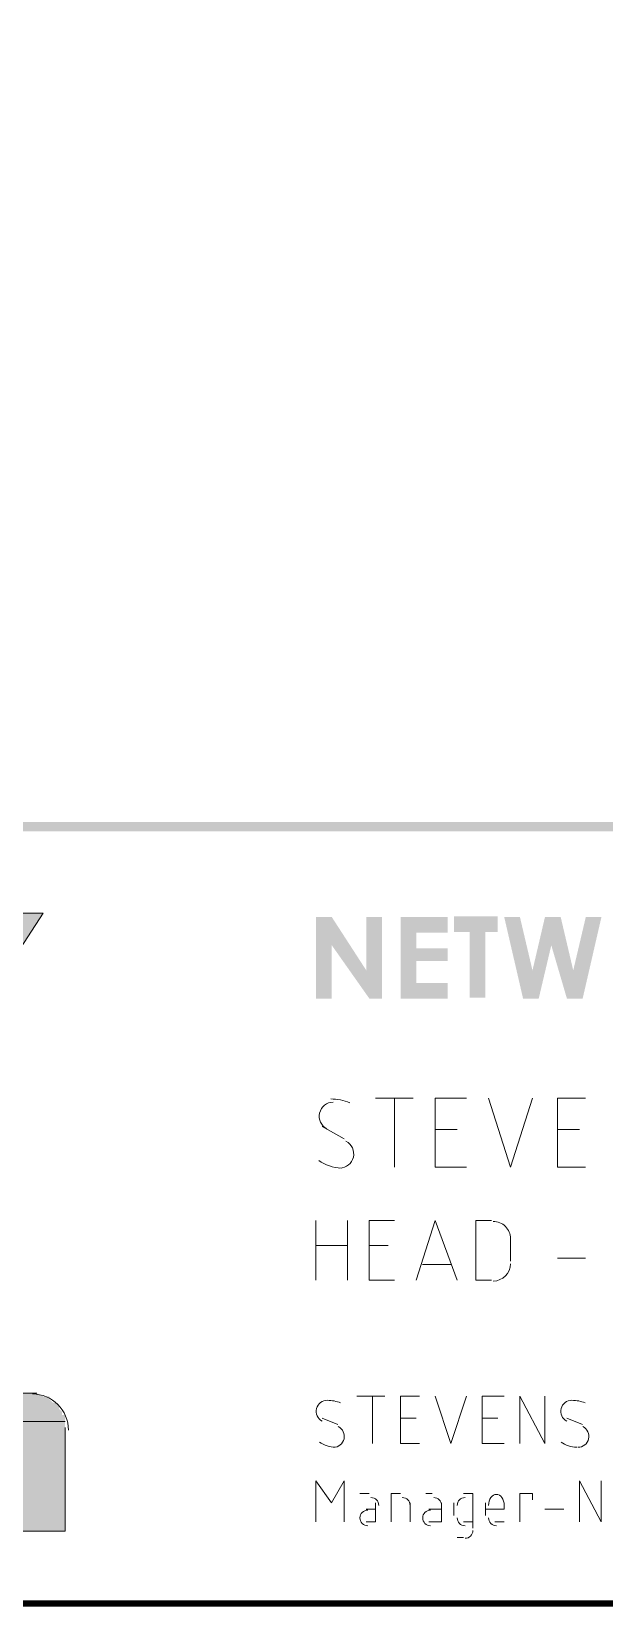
# Model space of a CAD drawing. Header units: millimetres. Extents: x 3.6 to 37.8, y 0.6 to 28.7.
# Drawn here: x 5.079 to 5.841, y 0.595 to 2.688 of the extents above; entities that cross this region are included whole.
import ezdxf

# ---------------------------------------------------------------- set-up
doc = ezdxf.new("R2010")
doc.units = ezdxf.units.MM
doc.layers.add('PDF_0', color=7, linetype='Continuous')
doc.layers.add('PDF_a1$logo$mngr$FRAME-TB', color=172, linetype='Continuous', true_color=0x0000dd)

msp = doc.modelspace()

# ---------------------------------------------------------------- hatches: boundary and pattern name
at = {"layer": 'PDF_0', "true_color": 0x808080, "transparency": 33554559}
for points in [[(5.4571, 1.5109), (5.478, 1.5109), (5.5239, 1.44), (5.5239, 1.5109), (5.5447, 1.5109), (5.5447, 1.4025), (5.528, 1.4025), (5.478, 1.4734), (5.478, 1.4025), (5.4571, 1.4025)], [(5.5697, 1.5109), (5.6323, 1.5109), (5.6323, 1.4901), (5.5906, 1.4901), (5.5906, 1.4692), (5.6323, 1.4692), (5.6323, 1.4526), (5.5906, 1.4526), (5.5906, 1.4234), (5.6323, 1.4234), (5.6323, 1.4025), (5.5697, 1.4025)], [(5.6405, 1.512), (5.6988, 1.512), (5.6988, 1.4912), (5.6822, 1.4912), (5.6822, 1.4036), (5.6613, 1.4036), (5.6613, 1.4912), (5.6405, 1.4912)], [(5.7073, 1.5109), (5.7282, 1.5109), (5.7449, 1.44), (5.7615, 1.5109), (5.7824, 1.5109), (5.7991, 1.44), (5.8158, 1.5109), (5.8366, 1.5109), (5.8116, 1.4025), (5.7907, 1.4025), (5.7699, 1.4734), (5.7532, 1.4025), (5.7324, 1.4025)]]:
    msp.add_hatch(color=8, dxfattribs=at).paths.add_polyline_path(points)

# ---------------------------------------------------------------- linework, layer by layer
at = {"layer": 'PDF_0', "lineweight": 0, "const_width": 0.00834}
msp.add_lwpolyline([(37.7648, 0.5988), (37.7648, 28.6993), (3.5681, 28.6993), (3.5681, 0.5988)], close=True, dxfattribs=at)
at = {"layer": 'PDF_0', "lineweight": 9}
for points in [[(5.5362, 1.2702), (5.5863, 1.2702)], [(5.5612, 1.1785), (5.5612, 1.2702)], [(5.6571, 1.1785), (5.6154, 1.1785), (5.6154, 1.2702), (5.6571, 1.2702)], [(5.6863, 1.2702), (5.7155, 1.1785), (5.7447, 1.2702)], [(5.8156, 1.1785), (5.7781, 1.1785), (5.7781, 1.2702), (5.8156, 1.2702)], [(5.4653, 1.2327), (5.4945, 1.216)], [(5.6446, 1.2285), (5.6154, 1.2285)], [(5.8073, 1.2285), (5.7781, 1.2285)], [(5.457, 1.0283), (5.457, 1.1076)], [(5.4987, 1.1076), (5.4987, 1.0283)], [(5.5612, 1.0283), (5.5279, 1.0283), (5.5279, 1.1076), (5.5612, 1.1076)], [(5.5904, 1.0283), (5.6154, 1.1076), (5.6446, 1.0283)], [(5.6905, 1.1076), (5.6696, 1.1076), (5.6696, 1.0283), (5.6905, 1.0283)], [(5.457, 1.0742), (5.4987, 1.0742)], [(5.5529, 1.0742), (5.5279, 1.0742)], [(5.7155, 1.0534), (5.7155, 1.0867)], [(5.6363, 1.0492), (5.5988, 1.0492)], [(5.7781, 1.0575), (5.8156, 1.0575)]]:
    msp.add_lwpolyline(points, dxfattribs=at)
for centre, radius, start, end in [((5.4801, 1.2461), 0.0188, 90.2417, 243.111), ((5.4759, 1.2003), 0.0688, 67.8955, 89.4837), ((5.4884, 1.1961), 0.0188, 270.2417, 63.111), ((5.4926, 1.2336), 0.0563, 235.4316, 267.6984), ((5.6927, 1.0835), 0.0229, 0, 90.0001), ((5.6927, 1.0501), 0.0229, 269.9999, 359.9999)]:
    msp.add_arc(centre, radius, start, end, dxfattribs=at)
at = {"layer": 'PDF_0', "transparency": 33554559}
for points in [[(3.5681, 1.6371), (3.5681, 1.6246), (37.7648, 1.6371)], [(3.5681, 1.6246), (37.7648, 1.6371), (37.7648, 1.6246)]]:
    msp.add_solid(points, dxfattribs=at)
at = {"layer": 'PDF_a1$logo$mngr$FRAME-TB', "color": 5, "lineweight": 13}
msp.add_lwpolyline([(4.6397, 0.9574), (4.8357, 0.9574), (4.8774, 1.1826), (5.0942, 1.5162), (4.8857, 1.5162), (4.8107, 1.3828), (4.7565, 1.5162), (4.5563, 1.5162), (4.6856, 1.2076)], close=True, dxfattribs=at)
at = {"layer": 'PDF_a1$logo$mngr$FRAME-TB', "lineweight": 0}
for points in [[(5.0859, 0.8782), (3.714, 0.8782), (5.0859, 0.8782)], [(5.1234, 0.8407), (3.6765, 0.8407), (5.1234, 0.8407)]]:
    msp.add_lwpolyline(points, dxfattribs=at)
at = {"layer": 'PDF_a1$logo$mngr$FRAME-TB', "color": 7, "lineweight": 9}
for points in [[(5.4898, 0.8652, 0.094476), (5.4722, 0.8687, 0.787414), (5.4651, 0.8411)], [(5.815, 0.8652, 0.094476), (5.7974, 0.8687, 0.787414), (5.7904, 0.8411)]]:
    msp.add_lwpolyline(points, format="xyb", dxfattribs=at)
for points in [[(5.5112, 0.8741), (5.5487, 0.8741)], [(5.532, 0.8115), (5.532, 0.8741)], [(5.5946, 0.8115), (5.5696, 0.8115), (5.5696, 0.8741), (5.5946, 0.8741)], [(5.6154, 0.8741), (5.6363, 0.8115), (5.6571, 0.8741)], [(5.7072, 0.8115), (5.678, 0.8115), (5.678, 0.8741), (5.7072, 0.8741)], [(5.728, 0.8115), (5.728, 0.8741), (5.7614, 0.8115), (5.7614, 0.8741)], [(5.4653, 0.8449), (5.4862, 0.8365)], [(5.5904, 0.8449), (5.5696, 0.8449)], [(5.6988, 0.8449), (5.678, 0.8449)], [(5.7906, 0.8449), (5.8114, 0.8365)], [(5.457, 0.7073), (5.457, 0.7615), (5.4778, 0.7323), (5.4945, 0.7615), (5.4945, 0.7073)], [(5.8073, 0.7073), (5.8073, 0.7615), (5.8364, 0.7073), (5.8364, 0.7615)], [(5.5154, 0.7448), (5.5279, 0.7448)], [(5.5571, 0.7073), (5.5571, 0.7448), (5.5696, 0.7448)], [(5.6029, 0.7448), (5.6113, 0.7448)], [(5.6655, 0.6989), (5.6655, 0.7448), (5.653, 0.7448)], [(5.728, 0.7073), (5.728, 0.7448), (5.7447, 0.7448), (5.7447, 0.7364)], [(5.5362, 0.7323), (5.5362, 0.7073), (5.5237, 0.7073)], [(5.5237, 0.7239), (5.5362, 0.7239)], [(5.5821, 0.7323), (5.5821, 0.7073)], [(5.6238, 0.7323), (5.6238, 0.7073), (5.6071, 0.7073)], [(5.6071, 0.7239), (5.6238, 0.7239)], [(5.6405, 0.7323), (5.6405, 0.7156)], [(5.6822, 0.7156), (5.6822, 0.7323)], [(5.7072, 0.7323), (5.7072, 0.7239), (5.6822, 0.7239)], [(5.7614, 0.7239), (5.7864, 0.7239)], [(5.653, 0.7073), (5.6655, 0.7073)], [(5.7072, 0.7073), (5.6947, 0.7073)], [(5.6446, 0.6864), (5.653, 0.6864)]]:
    msp.add_lwpolyline(points, dxfattribs=at)
at = {"layer": 'PDF_a1$logo$mngr$FRAME-TB', "lineweight": 9}
msp.add_lwpolyline([(5.1234, 0.8324), (5.1234, 0.6947), (3.6723, 0.6947), (3.6723, 0.8324)], dxfattribs=at)
msp.add_arc((5.0798, 0.8291), 0.048, 0, 90, dxfattribs=at)
at = {"layer": 'PDF_a1$logo$mngr$FRAME-TB', "color": 7, "lineweight": 9}
for centre, radius, start, end in [((5.4801, 0.8208), 0.0146, 270.2416, 63.1111), ((5.8053, 0.8208), 0.0146, 270.2416, 63.1111), ((5.4842, 0.8458), 0.0396, 235.4314, 267.6984), ((5.8053, 0.8458), 0.0396, 235.4314, 267.6984), ((5.5301, 0.7291), 0.0104, 0, 89.9999), ((5.5718, 0.7291), 0.0104, 0, 89.9999), ((5.6135, 0.7291), 0.0104, 0, 89.9999), ((5.6552, 0.7291), 0.0104, 90.0001, 179.9999), ((5.5259, 0.7124), 0.0104, 90.0001, 269.9999), ((5.6093, 0.7124), 0.0104, 90.0001, 269.9999), ((5.6552, 0.7124), 0.0104, 180.0001, 269.9999), ((5.6969, 0.7124), 0.0104, 180.0001, 269.9999), ((5.6552, 0.6957), 0.0104, 270.0001, 359.9999)]:
    msp.add_arc(centre, radius, start, end, dxfattribs=at)
for points in [[(5.6969, 0.7436), (5.6912, 0.7436), (5.6865, 0.7371), (5.6865, 0.7291)], [(5.7073, 0.7291), (5.7073, 0.7371), (5.7027, 0.7436), (5.6969, 0.7436)]]:
    msp.add_open_spline(points, degree=3, dxfattribs=at)
at = {"layer": 'PDF_a1$logo$mngr$FRAME-TB', "transparency": 33554559}
for points in [[(5.0942, 1.5162), (4.8857, 1.5162), (5.0108, 1.3828)], [(3.6848, 0.8615), (5.1151, 0.8574), (3.6806, 0.8574)], [(3.689, 0.8657), (5.1151, 0.8615), (3.6848, 0.8615)], [(5.1151, 0.8615), (3.6848, 0.8615), (5.1151, 0.8574)], [(3.6932, 0.8657), (5.1109, 0.8657), (3.689, 0.8657)], [(5.1109, 0.8657), (3.689, 0.8657), (5.1151, 0.8615)], [(3.6973, 0.8741), (5.1026, 0.8699), (3.6932, 0.8699)], [(5.1026, 0.8699), (3.6932, 0.8699), (5.1067, 0.8657)], [(3.6932, 0.8699), (5.1067, 0.8657), (3.6932, 0.8657)], [(5.1067, 0.8657), (3.6932, 0.8657), (5.1109, 0.8657)], [(3.7015, 0.8741), (5.1026, 0.8741), (3.6973, 0.8741)], [(5.1026, 0.8741), (3.6973, 0.8741), (5.1026, 0.8699)], [(5.0942, 0.8741), (3.7057, 0.8741), (3.7015, 0.8741)], [(5.0942, 0.8741), (3.7015, 0.8741), (5.1026, 0.8741)], [(3.714, 0.8782), (5.0942, 0.8741), (3.7057, 0.8741)], [(3.7057, 0.8741), (5.0942, 0.8741), (5.0942, 0.8741)], [(3.7223, 0.8782), (5.0859, 0.8782), (3.714, 0.8782)], [(3.714, 0.8782), (5.0859, 0.8782), (5.0859, 0.8782)], [(5.0859, 0.8782), (3.714, 0.8782), (5.0942, 0.8741)], [(5.0775, 0.8782), (3.7223, 0.8782), (5.0859, 0.8782)], [(3.6765, 0.8407), (5.1234, 0.8324), (3.6723, 0.8324)], [(3.6806, 0.8532), (5.1192, 0.849), (3.6765, 0.849)], [(5.1234, 0.849), (5.1234, 0.849), (3.6765, 0.849)], [(5.1234, 0.849), (3.6765, 0.849), (5.1192, 0.849)], [(5.1234, 0.849), (3.6765, 0.849), (5.1234, 0.8407)], [(3.6765, 0.849), (5.1234, 0.8407), (3.6765, 0.8407)], [(3.6765, 0.8407), (5.1234, 0.8407), (5.1234, 0.8407)], [(5.1234, 0.8407), (3.6765, 0.8407), (5.1234, 0.8324)], [(5.1151, 0.8574), (3.6806, 0.8574), (5.1192, 0.8532)], [(3.6806, 0.8574), (5.1192, 0.8532), (3.6806, 0.8532)], [(5.1192, 0.8532), (3.6806, 0.8532), (5.1192, 0.849)], [(5.1234, 0.8324), (3.6723, 0.8324), (5.1234, 0.6947)], [(3.6723, 0.8324), (5.1234, 0.6947), (3.6723, 0.6947)]]:
    msp.add_solid(points, dxfattribs=at)

doc.saveas('drawing.dxf')
